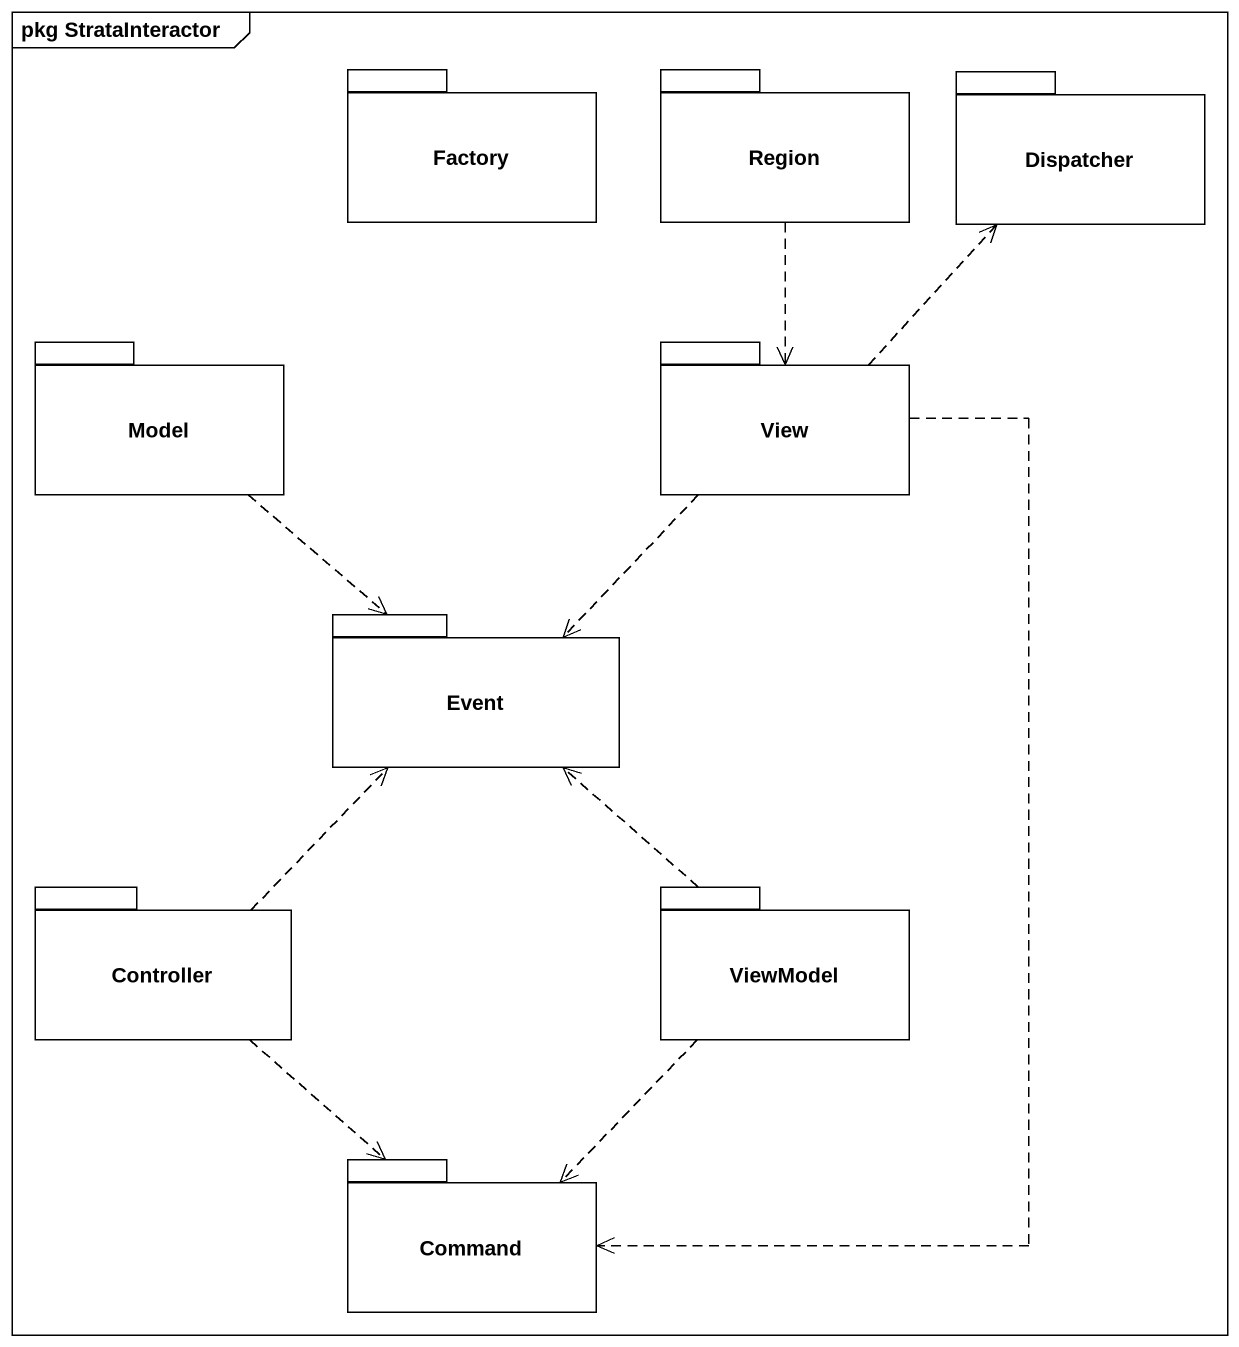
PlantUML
@startuml
mainframe pkg StrataInteractor
package Factory {
}
package Region {
}
package Dispatcher {
}
package Model {
}
package View {
}
package Event {
}
package Controller {
}
package ViewModel {
}
package Command {
}
Region ..> View
Model ..> Event
View .up.> Dispatcher
View ..> Event
View ..> Command
Controller .up.> Event
Controller ..> Command
ViewModel .up.> Event
ViewModel ..> Command
@enduml
